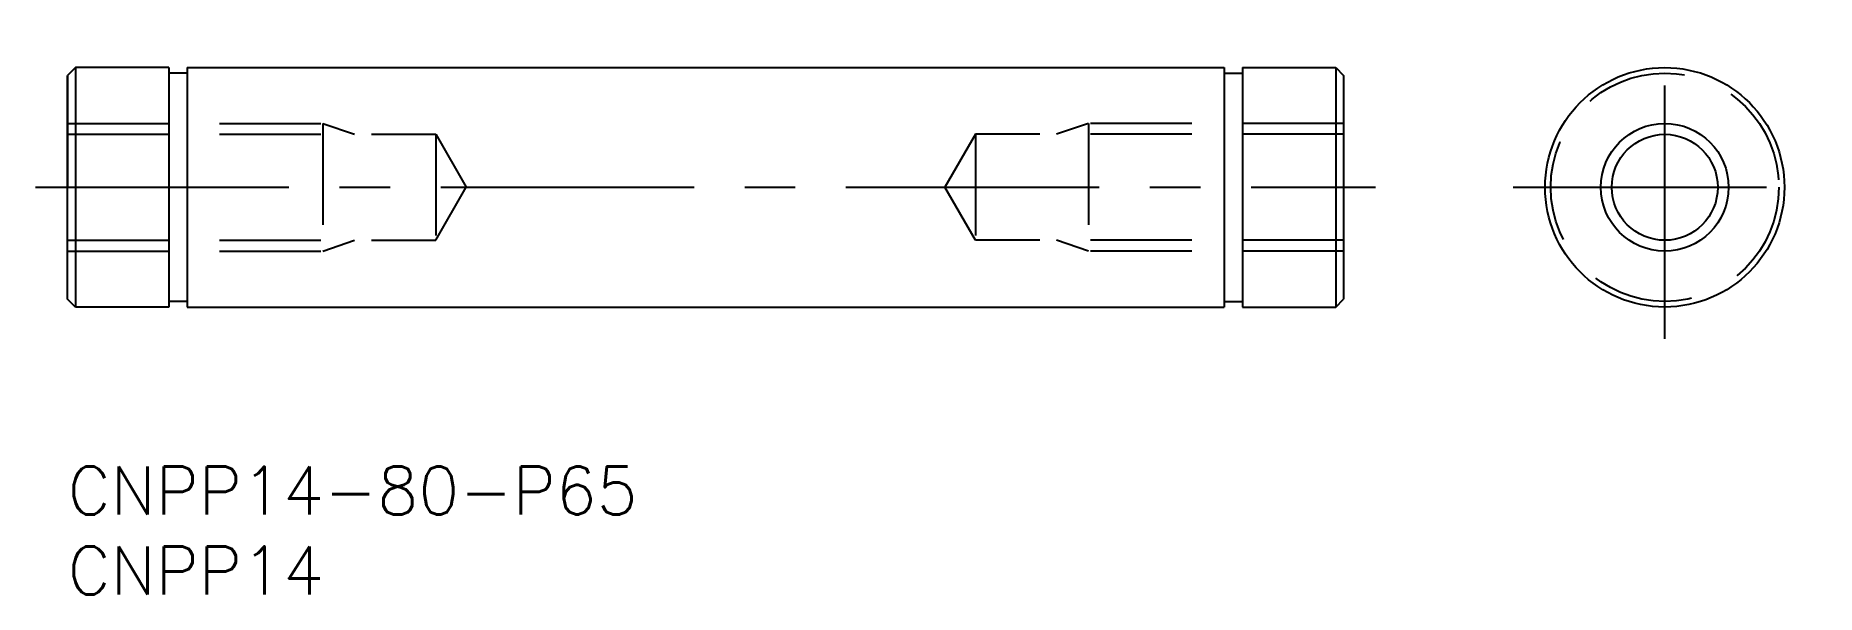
# Model space of a CAD drawing. Extents: x -2 to 110, y -8 to 27.
import ezdxf

# ---------------------------------------------------------------- set-up
doc = ezdxf.new("R2010")
doc.units = 0
doc.header["$LTSCALE"] = 0.5
doc.linetypes.add('CENTER', pattern=[50.8, 31.75, -6.35, 6.35, -6.35])
doc.linetypes.add('DASHED', pattern=[19.05, 12.7, -6.35])
for name, color, linetype in [('MSM_CENTER', 1, 'CENTER'), ('MSM_CONTINUOUS', 7, 'CONTINUOUS'), ('MSM_DASHED', 4, 'DASHED'), ('MSM_NARROW', 5, 'CONTINUOUS'), ('MSM_PART_NUMBER', 7, 'CONTINUOUS')]:
    doc.layers.add(name, color=color, linetype=linetype)
doc.styles.get("Standard").update_dxf_attribs({"font": 'txt.shx', "height": 3, "bigfont": 'bigfont.shx'})

# ---------------------------------------------------------------- blocks, each defined once
blk = doc.blocks.new('*U3')
at = {"layer": 'MSM_PART_NUMBER'}
blk.add_text('CNPP14-80-P65', height=3, dxfattribs=at).set_placement((0, -3))
blk = doc.blocks.new('*U4')
at = {"layer": 'MSM_PART_NUMBER'}
blk.add_text('CNPP14', height=3, dxfattribs=at).set_placement((0, -8))

msp = doc.modelspace()

# ---------------------------------------------------------------- linework, layer by layer
at = {"layer": 'MSM_CENTER'}
for p, q in [((100.13, 8), (100.13, 27)), ((-2, 17.5), (82, 17.5)), ((90.63, 17.5), (109.63, 17.5))]:
    msp.add_line(p, q, dxfattribs=at)
at = {"layer": 'MSM_CONTINUOUS'}
for p, q in [((0.5, 25), (0, 24.5)), ((0.5, 25), (0.5, 10)), ((6.35, 25), (0.5, 25)), ((6.35, 25), (6.35, 10)), ((7.5, 24.65), (6.35, 24.65)), ((7.5, 25), (72.5, 25)), ((7.5, 25), (7.5, 10)), ((72.5, 25), (72.5, 10)), ((72.5, 24.65), (73.65, 24.65)), ((73.65, 25), (73.65, 10)), ((73.65, 25), (79.5, 25)), ((79.5, 25), (80, 24.5)), ((79.5, 25), (79.5, 10)), ((0, 24.5), (0, 17.5)), ((0, 10.5), (0, 24.5)), ((80, 24.5), (80, 10.5)), ((0.5, 10), (0, 10.5)), ((7.5, 10.35), (6.35, 10.35)), ((72.5, 10.35), (73.65, 10.35)), ((79.5, 10), (80, 10.5)), ((6.35, 10), (0.5, 10)), ((7.5, 10), (72.5, 10)), ((73.65, 10), (79.5, 10))]:
    msp.add_line(p, q, dxfattribs=at)
for radius in [7.5, 3.32]:
    msp.add_circle((100.13, 17.5), radius, dxfattribs=at)
at = {"layer": 'MSM_DASHED'}
for p, q in [((0, 21.5), (16, 21.5)), ((16, 21.5), (16, 13.5)), ((16, 21.5), (18, 20.82)), ((64, 21.5), (62, 20.82)), ((80, 21.5), (64, 21.5)), ((64, 21.5), (64, 13.5)), ((0, 20.82), (23.08, 20.82)), ((23.08, 20.82), (23.08, 14.18)), ((23.08, 20.82), (25, 17.5)), ((56.92, 20.82), (55, 17.5)), ((80, 20.82), (56.92, 20.82)), ((56.92, 20.82), (56.92, 14.18)), ((23.08, 14.18), (25, 17.5)), ((56.92, 14.18), (55, 17.5)), ((0, 14.18), (23.08, 14.18)), ((0, 13.5), (16, 13.5)), ((16, 13.5), (18, 14.18)), ((80, 14.18), (56.92, 14.18)), ((64, 13.5), (62, 14.18)), ((80, 13.5), (64, 13.5))]:
    msp.add_line(p, q, dxfattribs=at)
msp.add_circle((100.13, 17.5), 7.15, dxfattribs=at)
at = {"layer": 'MSM_NARROW'}
msp.add_circle((100.13, 17.5), 4, dxfattribs=at)

# ---------------------------------------------------------------- block references
at = {"layer": 'MSM_CONTINUOUS'}
for name in ['*U3', '*U4']:
    msp.add_blockref(name, (0, 0), dxfattribs=at)

doc.saveas('drawing.dxf')
